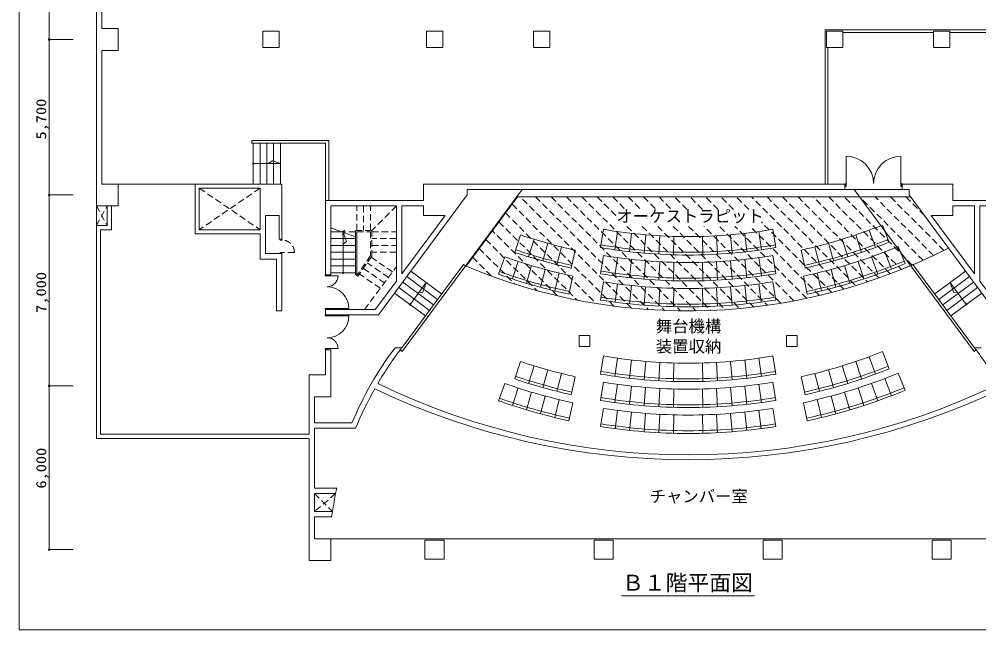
# Model space of a CAD drawing. Units: millimetres, scale not verified. Extents: x -74784 to -18784, y -38641 to 559.
# Drawn here: x -74784 to -39596, y -38641 to -16259 of the extents above; entities that cross this region are included whole.
import ezdxf
from ezdxf.enums import TextEntityAlignment as Align

# ---------------------------------------------------------------- set-up
doc = ezdxf.new("R2010")
doc.units = ezdxf.units.MM
doc.header["$LTSCALE"] = 200
doc.linetypes.add('CHAIN1', pattern=[8, 5, -1, 1, -1])
doc.linetypes.add('DASHED1', pattern=[1.8, 1.2, -0.6])
for name, color, linetype, lineweight in [('1-8', 7, 'Continuous', 9), ('1-9', 4, 'Continuous', 9), ('F-1', 7, 'Continuous', 9), ('F-F', 7, 'Continuous', 9)]:
    doc.layers.add(name, color=color, linetype=linetype, lineweight=lineweight)
doc.layers.add('1-A', color=7, linetype='Continuous')
doc.styles.add('HG創英角ｺﾞｼｯｸUB', font='')
doc.styles.add('ＭＳ ゴシック', font='')
doc.styles.get('HG創英角ｺﾞｼｯｸUB').set_extended_font_data('HG創英角ｺﾞｼｯｸUB')
doc.styles.get('ＭＳ ゴシック').set_extended_font_data('MS Gothic')

msp = doc.modelspace()

# ---------------------------------------------------------------- linework, layer by layer
at = {"layer": '1-8'}
for p, q in [((-45228.4, -16651), (-45228.4, -22301)), ((-44578.4, -16751), (-41253.4, -16751)), ((-45128.4, -22301), (-45128.4, -17301)), ((-63426.7, -22901), (-63426.7, -20701)), ((-66203.4, -22301), (-66203.4, -20801)), ((-65953.4, -22301), (-65953.4, -20801)), ((-65703.4, -20801), (-65703.4, -22301)), ((-65453.4, -22301), (-65453.4, -20801)), ((-65203.4, -20801), (-65203.4, -22301)), ((-65203.4, -21551), (-66203.4, -21551)), ((-65953.4, -22451), (-68178.4, -22451)), ((-68178.4, -22451), (-68178.4, -23976)), ((-65953.4, -23976), (-65953.4, -22451)), ((-44488.4, -22386), (-44488.4, -22286)), ((-44488.4, -22286), (-44453.4, -22286)), ((-42117.5, -25269.4), (-44168.3, -22501)), ((-42453.4, -22286), (-42418.4, -22286)), ((-42418.4, -22286), (-42418.4, -22386)), ((-42403.4, -22301), (-42403.4, -22501)), ((-56513.6, -22771), (-58396.5, -25312.7)), ((-43968.3, -22771), (-56513.6, -22771)), ((-42101.5, -22771), (-43922.3, -22771)), ((-59953.4, -22901), (-63553.4, -22901)), ((-65753.4, -23451), (-65753.4, -24851)), ((-65253.4, -23451), (-65753.4, -23451)), ((-62935.9, -24060.3), (-63353.4, -23912)), ((-42882.1, -24432.6), (-43132.7, -23805.8)), ((-68178.4, -23976), (-65953.4, -23976)), ((-65953.4, -24126), (-65953.4, -25051)), ((-62962, -24051), (-63353.4, -24051)), ((-62903.4, -24071.9), (-62903.4, -25551)), ((-62453.4, -24231.7), (-62861.1, -24086.9)), ((-62453.4, -25593.9), (-62453.4, -24231.7)), ((-62403.4, -25593.9), (-62403.4, -24249.5)), ((-56614.7, -24805), (-56398.4, -24165.5)), ((-53473.4, -24626), (-53358.1, -23960.9)), ((-52844.6, -24042.3), (-52940.8, -24710.4)), ((-52406, -24779.7), (-52328.9, -24109.1)), ((-51869.5, -24833.7), (-51811.5, -24161.2)), ((-51292.8, -24198.6), (-51331.7, -24872.5)), ((-50793, -24895.9), (-50773.3, -24221.2)), ((-49733.4, -24221.2), (-49713.7, -24895.9)), ((-49175, -24872.5), (-49213.9, -24198.6)), ((-48695.3, -24161.2), (-48637.2, -24833.7)), ((-48100.7, -24779.7), (-48177.9, -24109.1)), ((-47662.2, -24042.3), (-47566, -24710.4)), ((-47148.6, -23960.9), (-47033.4, -24626)), ((-43892.1, -24805), (-44108.4, -24165.5)), ((-43618.1, -23992.3), (-43384.6, -24625.6)), ((-65143.4, -24321.2), (-65143.4, -24356.2)), ((-62453.4, -24301), (-63353.4, -24301)), ((-62453.4, -24551), (-63353.4, -24551)), ((-55903.6, -24325.5), (-56102.5, -24970.5)), ((-55586, -25122.2), (-55404.6, -24472)), ((-54901.9, -24605), (-55065.7, -25259.8)), ((-45441.1, -25259.8), (-45604.8, -24605)), ((-44920.7, -25122.2), (-45102.1, -24472)), ((-44603.2, -24325.5), (-44404.3, -24970.5)), ((-42296.9, -25220.1), (-42555, -24596.4)), ((-65753.4, -24851), (-65353.4, -24851)), ((-65153.4, -24851), (-65353.4, -24851)), ((-65143.4, -24806.2), (-65213.4, -24806.2)), ((-65153.4, -26919.6), (-65153.4, -24851)), ((-62453.4, -24801), (-63353.4, -24801)), ((-57206.5, -25605.3), (-56980.9, -24969.1)), ((-54541.8, -25383.3), (-54395.8, -24724.3)), ((-53469.2, -25590.1), (-53359.6, -24924.1)), ((-47147.1, -24924.1), (-47037.6, -25590.1)), ((-46111, -24724.3), (-45965, -25383.3)), ((-43525.9, -24969.1), (-43300.2, -25605.3)), ((-43038, -24789), (-42796.1, -25419.2)), ((-65353.4, -25051), (-65953.4, -25051)), ((-65353.4, -25051), (-65353.4, -26947.3)), ((-63353.4, -25051), (-62453.4, -25051)), ((-63353.4, -25301), (-62453.4, -25301)), ((-56697.7, -25778.4), (-56488.6, -25136.6)), ((-55992.2, -25291.3), (-56184.7, -25938.3)), ((-52845.4, -25001.5), (-52936.9, -25670.3)), ((-52402.7, -25736.1), (-52329.3, -25065.1)), ((-51866.9, -25787.3), (-51811.7, -25114.6)), ((-51292.9, -25150.1), (-51329.9, -25824.1)), ((-50792.1, -25846.3), (-50773.3, -25171.6)), ((-49733.4, -25171.6), (-49714.7, -25846.3)), ((-49176.9, -25824.1), (-49213.9, -25150.1)), ((-48695.1, -25114.6), (-48639.9, -25787.3)), ((-48104.1, -25736.1), (-48177.5, -25065.1)), ((-47661.3, -25001.5), (-47569.8, -25670.3)), ((-44514.6, -25291.3), (-44322.1, -25938.3)), ((-43809, -25778.4), (-44018.2, -25136.6)), ((-42091.2, -25304.9), (-42015.2, -25248.6)), ((-39768.4, -28440.3), (-42091.2, -25304.9)), ((-63493.4, -25631), (-63493.4, -25666)), ((-63353.4, -25551), (-62453.4, -25551)), ((-62403.4, -25593.9), (-62453.4, -25593.9)), ((-60422.4, -25494), (-59293.1, -26330.6)), ((-55667.7, -26084.9), (-55491.9, -25433.2)), ((-54988.1, -25562.1), (-55147, -26218.1)), ((-54623.1, -26337.9), (-54481.2, -25678)), ((-46025.6, -25678), (-45883.6, -26337.9)), ((-45359.7, -26218.1), (-45518.6, -25562.1)), ((-44839.1, -26084.9), (-45014.9, -25433.2)), ((-40084.3, -25494), (-41213.6, -26330.6)), ((-60720.1, -25895.7), (-59590.8, -26732.3)), ((-59442, -26531.4), (-60571.3, -25694.9)), ((-53465.3, -26552.9), (-53360.9, -25886)), ((-52846.1, -25959.9), (-52933.4, -26629.2)), ((-52399.6, -26691.8), (-52329.7, -26020.4)), ((-48107.1, -26691.8), (-48177.1, -26020.4)), ((-47660.6, -25959.9), (-47573.4, -26629.2)), ((-47145.9, -25886), (-47041.4, -26552.9)), ((-41064.8, -26531.4), (-39935.5, -25694.9)), ((-39786.7, -25895.7), (-40916, -26732.3)), ((-61017.7, -26297.5), (-59888.4, -27134.1)), ((-59739.6, -26933.2), (-60868.9, -26096.6)), ((-51864.4, -26740.6), (-51811.8, -26067.6)), ((-51292.9, -26101.5), (-51328.2, -26775.5)), ((-50791.2, -26796.7), (-50773.3, -26121.9)), ((-49733.4, -26121.9), (-49715.6, -26796.7)), ((-49178.6, -26775.5), (-49213.8, -26101.5)), ((-48694.9, -26067.6), (-48642.3, -26740.6)), ((-40767.2, -26933.2), (-39637.9, -26096.6)), ((-39489, -26297.5), (-40618.3, -27134.1)), ((-40381.1, -26273.8), (-40521.7, -26267.4)), ((-65353.4, -26947.3), (-65151.3, -26947.3)), ((-63553.4, -26901), (-63553.4, -27101)), ((-63493.4, -26866), (-63493.4, -26901)), ((-63563.4, -27136), (-63563.4, -27101)), ((-62693.4, -27136), (-63563.4, -27136)), ((-63493.4, -27136), (-63493.4, -27101)), ((-63493.4, -28371), (-63493.4, -28336)), ((-60752.9, -28301), (-61003.3, -28301)), ((-43132.7, -28446), (-42882.1, -29072.7)), ((-39691.6, -28383.4), (-39768.4, -28440.3)), ((-56614.7, -29445.1), (-56398.4, -28805.7)), ((-53358.1, -28601.1), (-53473.4, -29266.2)), ((-52940.8, -29350.6), (-52844.6, -28682.5)), ((-52328.9, -28749.3), (-52406, -29419.9)), ((-51869.5, -29473.9), (-51811.5, -28801.4)), ((-51292.8, -28838.8), (-51331.7, -29512.6)), ((-49175, -29512.6), (-49213.9, -28838.8)), ((-48695.3, -28801.4), (-48637.2, -29473.9)), ((-48100.7, -29419.9), (-48177.9, -28749.3)), ((-47662.2, -28682.5), (-47566, -29350.6)), ((-47033.4, -29266.2), (-47148.6, -28601.1)), ((-44108.4, -28805.7), (-43892.1, -29445.1)), ((-43384.6, -29265.8), (-43618.1, -28632.4)), ((-55903.6, -28965.7), (-56102.5, -29610.7)), ((-55586, -29762.3), (-55404.6, -29112.2)), ((-50793, -29536.1), (-50773.3, -28861.3)), ((-49733.4, -28861.3), (-49713.7, -29536.1)), ((-45102.1, -29112.2), (-44920.7, -29762.3)), ((-44404.3, -29610.7), (-44603.2, -28965.7)), ((-64153.4, -29299.3), (-64153.4, -31476)), ((-54901.9, -29245.1), (-55065.7, -29900)), ((-54541.8, -30023.5), (-54395.8, -29364.4)), ((-46111, -29364.4), (-45965, -30023.5)), ((-45441.1, -29900), (-45604.8, -29245.1)), ((-42796.1, -30059.3), (-43038, -29429.2)), ((-42555, -29236.6), (-42296.9, -29860.3)), ((-56980.9, -29609.3), (-57206.5, -30245.5)), ((-56697.7, -30418.5), (-56488.6, -29776.7)), ((-53359.6, -29564.3), (-53469.2, -30230.3)), ((-52936.9, -30310.5), (-52845.4, -29641.7)), ((-52329.3, -29705.2), (-52402.7, -30376.2)), ((-51866.9, -30427.5), (-51811.7, -29754.8)), ((-51292.9, -29790.3), (-51329.9, -30464.3)), ((-50792.1, -30486.5), (-50773.3, -29811.7)), ((-49733.4, -29811.7), (-49714.7, -30486.5)), ((-49176.9, -30464.3), (-49213.9, -29790.3)), ((-48695.1, -29754.8), (-48639.9, -30427.5)), ((-48104.1, -30376.2), (-48177.5, -29705.2)), ((-47661.3, -29641.7), (-47569.8, -30310.5)), ((-47037.6, -30230.3), (-47147.1, -29564.3)), ((-44018.2, -29776.7), (-43809, -30418.5)), ((-43525.9, -29609.3), (-43300.2, -30245.5)), ((-55992.2, -29931.5), (-56184.7, -30578.4)), ((-55667.7, -30725), (-55491.9, -30073.3)), ((-54988.1, -30202.3), (-55147, -30858.3)), ((-45359.7, -30858.3), (-45518.6, -30202.3)), ((-45014.9, -30073.3), (-44839.1, -30725)), ((-44322.1, -30578.4), (-44514.6, -29931.5)), ((-54623.1, -30978.1), (-54481.2, -30318.2)), ((-53360.9, -30526.2), (-53465.3, -31193.1)), ((-52933.4, -31269.4), (-52846.1, -30600)), ((-47660.6, -30600), (-47573.4, -31269.4)), ((-47041.4, -31193.1), (-47145.9, -30526.2)), ((-46025.6, -30318.2), (-45883.6, -30978.1)), ((-52329.7, -30660.6), (-52399.6, -31332)), ((-51864.4, -31380.7), (-51811.8, -30707.8)), ((-51292.9, -30741.6), (-51328.2, -31415.7)), ((-50791.2, -31436.8), (-50773.3, -30762.1)), ((-49733.4, -30762.1), (-49715.6, -31436.8)), ((-49178.6, -31415.7), (-49213.8, -30741.6)), ((-48694.9, -30707.8), (-48642.3, -31380.7)), ((-48107.1, -31332), (-48177.1, -30660.6)), ((-64153.4, -31626), (-64153.4, -36101)), ((-63301, -34301), (-63184.6, -33651)), ((-63953.4, -35301), (-63953.4, -34501)), ((-36535.7, -35301), (-63953.4, -35301)), ((-63353.4, -36101), (-63353.4, -35301)), ((-64153.4, -36101), (-63353.4, -36101))]:
    msp.add_line(p, q, dxfattribs=at)
at = {"layer": '1-8', "linetype": 'DASHED1'}
for p, q in [((-68178.4, -22451), (-65953.4, -23976)), ((-65953.4, -22451), (-68178.4, -23976)), ((-52334.8, -26848.9), (-56412.7, -22771)), ((-55847, -22771), (-51717.2, -26900.9)), ((-55281.3, -22771), (-51118.6, -26933.7)), ((-54715.6, -22771), (-50537.4, -26949.3)), ((-54149.9, -22771), (-49972, -26949)), ((-53584.2, -22771), (-52904.6, -23450.7)), ((-53018.6, -22771), (-52552.6, -23237)), ((-52452.9, -22771), (-51986.9, -23237)), ((-51887.2, -22771), (-51421.2, -23237)), ((-51321.5, -22771), (-50855.6, -23237)), ((-50289.9, -23237), (-50755.8, -22771)), ((-49724.2, -23237), (-50190.1, -22771)), ((-49158.5, -23237), (-49624.4, -22771)), ((-48592.8, -23237), (-49058.8, -22771)), ((-48027.1, -23237), (-48493.1, -22771)), ((-44542.9, -26155.5), (-47927.4, -22771)), ((-47361.7, -22771), (-44106.1, -26026.6)), ((-46796, -22771), (-43677.2, -25889.9)), ((-43255.8, -25745.6), (-46230.3, -22771)), ((-42841.7, -25593.9), (-45664.6, -22771)), ((-45099, -22771), (-42434.8, -25435.2)), ((-42034.8, -25269.5), (-44533.3, -22771)), ((-41641.6, -25097.1), (-43967.6, -22771)), ((-41254.9, -24918), (-43401.9, -22771)), ((-40874.7, -24732.6), (-42836.2, -22771)), ((-42270.5, -22771), (-41618.4, -23423.1)), ((-71953.4, -23101), (-71553.4, -23826)), ((-71953.4, -23826), (-71553.4, -23101)), ((-62403.4, -24001), (-62403.4, -23101)), ((-62153.4, -23101), (-62153.4, -24001)), ((-61903.4, -24001), (-61903.4, -23101)), ((-52973.6, -26775.7), (-56711.4, -23038)), ((-56952.1, -23363), (-53636.3, -26678.8)), ((-57192.8, -23687.9), (-54326, -26554.8)), ((-52502.9, -23852.3), (-49421.3, -26934)), ((-51937.2, -23852.3), (-48884.1, -26905.4)), ((-51371.6, -23852.3), (-48359.7, -26864.2)), ((-50805.9, -23852.3), (-47847.1, -26811.1)), ((-50240.2, -23852.3), (-47345.7, -26746.8)), ((-46854.9, -26671.9), (-49674.5, -23852.3)), ((-46374.2, -26587), (-49108.8, -23852.3)), ((-45903, -26492.4), (-48543.1, -23852.3)), ((-45441, -26388.8), (-47977.4, -23852.3)), ((-44987.7, -26276.4), (-47568.8, -23695.3)), ((-62453.4, -24051), (-62962, -24051)), ((-61903.4, -24051), (-61903.4, -24925.4)), ((-61853.4, -24051), (-60953.4, -24051)), ((-55047, -26399.4), (-57433.6, -24012.9)), ((-60953.4, -24301), (-61853.4, -24301)), ((-61853.4, -24551), (-60953.4, -24551)), ((-57674.3, -24337.8), (-55804.9, -26207.2)), ((-64693.4, -24806.2), (-65143.4, -24806.2)), ((-61881.7, -24982.1), (-61093.8, -25522.4)), ((-60953.4, -24801), (-61853.4, -24801)), ((-57915, -24662.8), (-56607.4, -25970.4)), ((-62120.7, -26901), (-60953.4, -25333.8)), ((-61243.3, -25723), (-62023, -25188.3)), ((-58155.8, -24987.7), (-57465.5, -25677.9)), ((-61542.2, -26124.3), (-62305.8, -25600.7)), ((-62164.4, -25394.5), (-61392.7, -25923.7)), ((-63953.4, -33651), (-63301, -34301)), ((-63184.6, -33651), (-63953.1, -34301))]:
    msp.add_line(p, q, dxfattribs=at)
at = {"layer": '1-8'}
for points in [[(-68790.9, -5401), (-68790.9, -5181), (-71953.4, -5181), (-71953.4, -23101)], [(-65153.4, -24321.2), (-65153.4, -22301), (-71753.4, -22301), (-71753.4, -17401), (-71153.4, -17401), (-71153.4, -16601), (-71753.4, -16601), (-71753.4, -11701), (-71153.4, -11701), (-71153.4, -10901), (-71753.4, -10901), (-71753.4, -6574.8), (-68978.4, -6574.8)], [(-34303.4, -22301), (-34303.4, -20701), (-37986.8, -20701), (-37986.8, -16651), (-45228.4, -16651)], [(-40653.4, -16751), (-38103.4, -16751), (-38103.4, -20801), (-34303.4, -20801)], [(-63426.7, -20701), (-66253.4, -20701), (-66253.4, -20801), (-63553.4, -20801), (-63553.4, -25626.1), (-63353.4, -25626.1), (-63353.4, -23101), (-60953.4, -23101), (-60953.4, -25859.7), (-61729, -26901), (-63563.4, -26901), (-63563.4, -26866), (-62693.4, -26866)], [(-65652.8, -21551), (-65489.7, -21450.2), (-65203.4, -21551)], [(-44453.4, -21276), (-44453.4, -22386), (-44488.4, -22386)], [(-42418.4, -22386), (-42453.4, -22386), (-42453.4, -21286)], [(-71953.4, -23101), (-71153.4, -23101), (-71153.4, -22301)], [(-65953.4, -24126), (-68328.4, -24126), (-68328.4, -22301)], [(-63563.4, -27101), (-61613, -27101), (-58353.4, -22701), (-58353.4, -22501), (-42153.4, -22501), (-42153.4, -22701), (-38893.8, -27101), (-36943.4, -27101), (-36943.4, -27136), (-37813.4, -27136)], [(-56338.4, -22501), (-60738.3, -28440.3), (-60815.1, -28383.4)], [(-44503.4, -22501), (-44503.4, -22301), (-59953.4, -22301), (-59953.4, -22901)], [(-36943.4, -26901), (-38777.8, -26901), (-39553.4, -25859.7), (-39553.4, -23101), (-37153.4, -23101), (-37153.4, -25626.1), (-36953.4, -25626.1), (-36953.4, -22901), (-40553.4, -22901), (-40553.4, -22301), (-42403.4, -22301)], [(-71953.4, -23826), (-71553.4, -23826), (-71553.4, -23101)], [(-64169.3, -31626), (-71953.4, -31626), (-71953.4, -23101)], [(-71403.4, -23101), (-71403.4, -23976), (-71803.4, -23976)], [(-65253.4, -23451), (-65253.4, -24321.2), (-65143.4, -24321.2)], [(-71803.4, -23976), (-71803.4, -31476), (-64153.4, -31476)], [(-62935.9, -24060.3), (-62857.9, -23991.8), (-62946, -24160.4), (-62861.1, -24086.9)], [(-62903.4, -24502.3), (-62783.7, -24404.9), (-62903.4, -24071.9)], [(-65143.4, -24356.2), (-65213.4, -24356.2), (-65213.4, -24321.2)], [(-65213.4, -24806.2), (-65213.4, -24841.2), (-65143.4, -24841.2), (-65143.4, -24806.2)], [(-60752.9, -28301), (-58491.6, -25248.6), (-58415.6, -25304.9)], [(-42015.2, -25248.6), (-39753.9, -28301), (-39503.5, -28301)], [(-63093.4, -25666), (-63563.4, -25666), (-63563.4, -25631), (-63493.4, -25631)], [(-60453.1, -26715.8), (-59857.8, -25912.3), (-59985.1, -26267.4), (-60125.7, -26273.8)], [(-40521.7, -26267.4), (-40649, -25912.3), (-40053.7, -26715.8)], [(-62582.1, -31051), (-63953.4, -31051), (-63953.4, -30101), (-63353.4, -30101), (-63353.4, -28375.9), (-63553.4, -28375.9), (-63553.4, -29301), (-64153.4, -29301)], [(-63093.4, -28336), (-63563.4, -28336), (-63563.4, -28371), (-63493.4, -28371)], [(-63953.4, -34301), (-63953.4, -33651), (-63184.6, -33651), (-63142, -33451), (-63953.4, -33451), (-63953.4, -31251), (-62449.2, -31251)], [(-63953.1, -34501), (-63330.1, -34501), (-63301, -34301), (-63953.1, -34301)]]:
    msp.add_lwpolyline(points, dxfattribs=at)
for points in [[(-65253.4, -17301), (-65853.4, -17301), (-65853.4, -16701), (-65253.4, -16701)], [(-59853.4, -17301), (-59253.4, -17301), (-59253.4, -16701), (-59853.4, -16701)], [(-55928.4, -17301), (-55328.4, -17301), (-55328.4, -16701), (-55928.4, -16701)], [(-45178.4, -17301), (-44578.4, -17301), (-44578.4, -16701), (-45178.4, -16701)], [(-41253.4, -16701), (-40653.4, -16701), (-40653.4, -17301), (-41253.4, -17301)], [(-59159.3, -23451), (-60753.4, -25591.2), (-60753.4, -23101), (-59953.4, -23101), (-59953.4, -23451)], [(-41347.5, -23451), (-39753.4, -25591.2), (-39753.4, -23101), (-40553.4, -23101), (-40553.4, -23451)], [(-53853.4, -28251), (-53853.4, -27851), (-54253.4, -27851), (-54253.4, -28251)], [(-46253.4, -28251), (-46653.4, -28251), (-46653.4, -27851), (-46253.4, -27851)], [(-59903.4, -36051), (-59903.4, -35351), (-59203.4, -35351), (-59203.4, -36051)], [(-53003.4, -36051), (-53703.4, -36051), (-53703.4, -35351), (-53003.4, -35351)], [(-46803.4, -35351), (-46803.4, -36051), (-47503.4, -36051), (-47503.4, -35351)], [(-40603.4, -35351), (-40603.4, -36051), (-41303.4, -36051), (-41303.4, -35351)]]:
    msp.add_lwpolyline(points, close=True, dxfattribs=at)
at = {"layer": '1-8', "linetype": 'DASHED1'}
for points in [[(-60953.4, -23101), (-61853.4, -24001), (-61853.4, -24940.9), (-62362.1, -25682.8), (-62453.4, -25620.3), (-62453.4, -25593.9)], [(-62453.4, -24231.7), (-62453.4, -24001), (-61853.4, -24001)], [(-62403.4, -24249.5), (-62403.4, -24051), (-61903.4, -24051)], [(-61903.4, -24925.4), (-62375.1, -25613.3), (-62403.4, -25593.9)]]:
    msp.add_lwpolyline(points, dxfattribs=at)
at = {"layer": '1-8'}
for centre in [(-66203.4, -21551), (-62903.4, -25551), (-60453.1, -26715.8), (-40053.7, -26715.8)]:
    msp.add_circle(centre, 25, dxfattribs=at)
for centre, radius, start, end in [((-44453.4, -22286), 1000, 0, 90), ((-42453.4, -22286), 1000, 90, 180), ((-50266.7, -5960.9), 19218.1, 282.48831, 291.79041), ((-50240.1, -5960.9), 19218.1, 251.31029, 257.51169), ((-50240.1, -5960.9), 18268.1, 260.1724, 269.95827), ((-50266.7, -5960.9), 18268.1, 270.04173, 279.8276), ((-50240.1, -5960.9), 18943.1, 260.1724, 269.95976), ((-50240.1, -5960.9), 18843.1, 260.1724, 269.95954), ((-50266.7, -5960.9), 18843.1, 270.04046, 279.8276), ((-50266.7, -5960.9), 18943.1, 270.04025, 279.8276), ((-50266.7, -5960.9), 20168.1, 282.1393, 292.48052), ((-50266.7, -5960.9), 19793.1, 282.48831, 291.79041), ((-50266.7, -5960.9), 19893.1, 282.48831, 291.79041), ((-50240.1, -5960.9), 20168.1, 250.47411, 257.8607), ((-50240.1, -5960.9), 19893.1, 251.31029, 257.51169), ((-50240.1, -5960.9), 19793.1, 251.31029, 257.51169), ((-50240.1, -5960.9), 19218.1, 260.65823, 269.96033), ((-50266.7, -5960.9), 19218.1, 270.03967, 279.34177), ((-50266.7, -5960.9), 20743.1, 282.1393, 292.48052), ((-50266.7, -5960.9), 20843.1, 282.1393, 292.48052), ((-63493.4, -25666), 400, 270, 0), ((-50240.1, -5960.9), 20843.1, 250.47411, 257.8607), ((-50240.1, -5960.9), 20743.1, 250.47411, 257.8607), ((-50240.1, -5960.9), 19893.1, 260.65823, 269.96168), ((-50240.1, -5960.9), 19793.1, 260.65823, 269.96148), ((-50266.7, -5960.9), 19793.1, 270.03852, 279.34177), ((-50266.7, -5960.9), 19893.1, 270.03832, 279.34177), ((-50240.1, -5960.9), 20168.1, 261.0983, 269.9622), ((-50266.7, -5960.9), 20168.1, 270.0378, 278.9017), ((-63493.4, -26866), 800, 0, 90), ((-50240.1, -5960.9), 20843.1, 261.0983, 269.96342), ((-50240.1, -5960.9), 20743.1, 261.0983, 269.96325), ((-50266.7, -5960.9), 20743.1, 270.03675, 278.9017), ((-50266.7, -5960.9), 20843.1, 270.03658, 278.9017), ((-63493.4, -27136), 800, 270, 0), ((-63493.4, -28336), 400, 0, 90), ((-50253.4, -36301), 13400, 143.34359, 156.93401), ((-50253.4, -36301), 13200, 142.6948, 149.56556), ((-50266.7, -10601.1), 19218.1, 282.48831, 291.79041), ((-50253.4, -36301), 13200, 30.3671, 37.3052), ((-50240.1, -10601.1), 19218.1, 251.31029, 257.51169), ((-50240.1, -10601.1), 18268.1, 260.1724, 269.95827), ((-50266.7, -10601.1), 18268.1, 270.04173, 279.8276), ((-50240.1, -10601.1), 18843.1, 260.1724, 269.95954), ((-50266.7, -10601.1), 18843.1, 270.04046, 279.8276), ((-50266.7, -10601.1), 19793.1, 282.48831, 291.79041), ((-50266.7, -10601.1), 19893.1, 282.48831, 291.79041), ((-50240.1, -10601.1), 19893.1, 251.31029, 257.51169), ((-50240.1, -10601.1), 19793.1, 251.31029, 257.51169), ((-50240.1, -10601.1), 18943.1, 260.1724, 269.95976), ((-50266.7, -10601.1), 18943.1, 270.04025, 279.8276), ((-50266.7, -10601.1), 20168.1, 282.1393, 292.48052), ((-50253.4, -36301), 13200, 150.5268, 157.50668), ((-50253.4, -5729.9), 26678.5, 244.48486, 295.51514), ((-50235.6, -6083.6), 26146.5, 244.15336, 295.7793), ((-50240.1, -10601.1), 20168.1, 250.47411, 257.8607), ((-50240.1, -10601.1), 19218.1, 260.65823, 269.96033), ((-50266.7, -10601.1), 19218.1, 270.03967, 279.34177), ((-50266.7, -10601.1), 20743.1, 282.1393, 292.48052), ((-50266.7, -10601.1), 20843.1, 282.1393, 292.48052), ((-50240.1, -10601.1), 20843.1, 250.47411, 257.8607), ((-50240.1, -10601.1), 20743.1, 250.47411, 257.8607), ((-50240.1, -10601.1), 19893.1, 260.65823, 269.96168), ((-50240.1, -10601.1), 19793.1, 260.65823, 269.96148), ((-50266.7, -10601.1), 19793.1, 270.03852, 279.34177), ((-50266.7, -10601.1), 19893.1, 270.03832, 279.34177), ((-50240.1, -10601.1), 20168.1, 261.0983, 269.9622), ((-50266.7, -10601.1), 20168.1, 270.0378, 278.9017), ((-50240.1, -10601.1), 20843.1, 261.0983, 269.96342), ((-50240.1, -10601.1), 20743.1, 261.0983, 269.96325), ((-50266.7, -10601.1), 20743.1, 270.03675, 278.9017), ((-50266.7, -10601.1), 20843.1, 270.03658, 278.9017)]:
    msp.add_arc(centre, radius, start, end, dxfattribs=at)
at = {"layer": '1-8', "linetype": 'DASHED1'}
msp.add_arc((-65143.4, -24806.2), 450, 0, 90, dxfattribs=at)
at = {"layer": '1-8', "color": 4}
msp.add_arc((-50266.7, -5960.9), 20990.2, 247.15627, 297.08364, dxfattribs=at)
at = {"layer": '1-9'}
msp.add_line((-73684.6, -5611.9), (-73684.6, -35701), dxfattribs=at)
at = {"layer": '1-9', "linetype": 'CHAIN1'}
for p, q in [((-72807.6, -17001), (-73684.6, -17001)), ((-73684.6, -22701), (-72807.6, -22701)), ((-72807.6, -29701), (-73684.6, -29701)), ((-73684.6, -35701), (-72807.6, -35701))]:
    msp.add_line(p, q, dxfattribs=at)
at = {"layer": '1-9'}
for centre in [(-73684.6, -17001), (-73684.6, -22701), (-73684.6, -29701), (-73684.6, -35701)]:
    msp.add_circle(centre, 30, dxfattribs=at)
at = {"layer": 'F-1'}
msp.add_line((-74783.9, -38641.4), (-18783.9, -38641.4), dxfattribs=at)
msp.add_lwpolyline([(-18783.9, 558.6), (-74783.9, 558.6), (-74783.9, -38641.4)], dxfattribs=at)
at = {"layer": 'F-F'}
msp.add_line((-52695.3, -37400.1), (-47817.2, -37400.1), dxfattribs=at)

# ---------------------------------------------------------------- texts
at = {"layer": '1-9', "style": 'ＭＳ ゴシック', "width": 1.2}
for s, p in [('5,700', (-73684.6, -20669.3)), ('7,000', (-73684.6, -27022.3)), ('6,000', (-73684.6, -33464.3))]:
    msp.add_text(s, height=366.6, rotation=90, dxfattribs=at).set_placement(p, align=Align.BOTTOM_LEFT)
at = {"layer": '1-A', "style": 'HG創英角ｺﾞｼｯｸUB'}
for s, p in [('オーケストラピット', (-52883.2, -23830.6)), ('舞台機構', (-51439, -27864.8)), ('装置収納', (-51439, -28603.2)), ('チャンバー室', (-51664, -34099.8))]:
    msp.add_text(s, height=439.9, dxfattribs=at).set_placement(p, align=Align.BOTTOM_LEFT)
at = {"layer": 'F-F', "style": 'HG創英角ｺﾞｼｯｸUB'}
msp.add_text('Ｂ１階平面図', height=586.5, dxfattribs=at).set_placement((-52680.1, -37386), align=Align.BOTTOM_LEFT)

doc.saveas('drawing.dxf')
